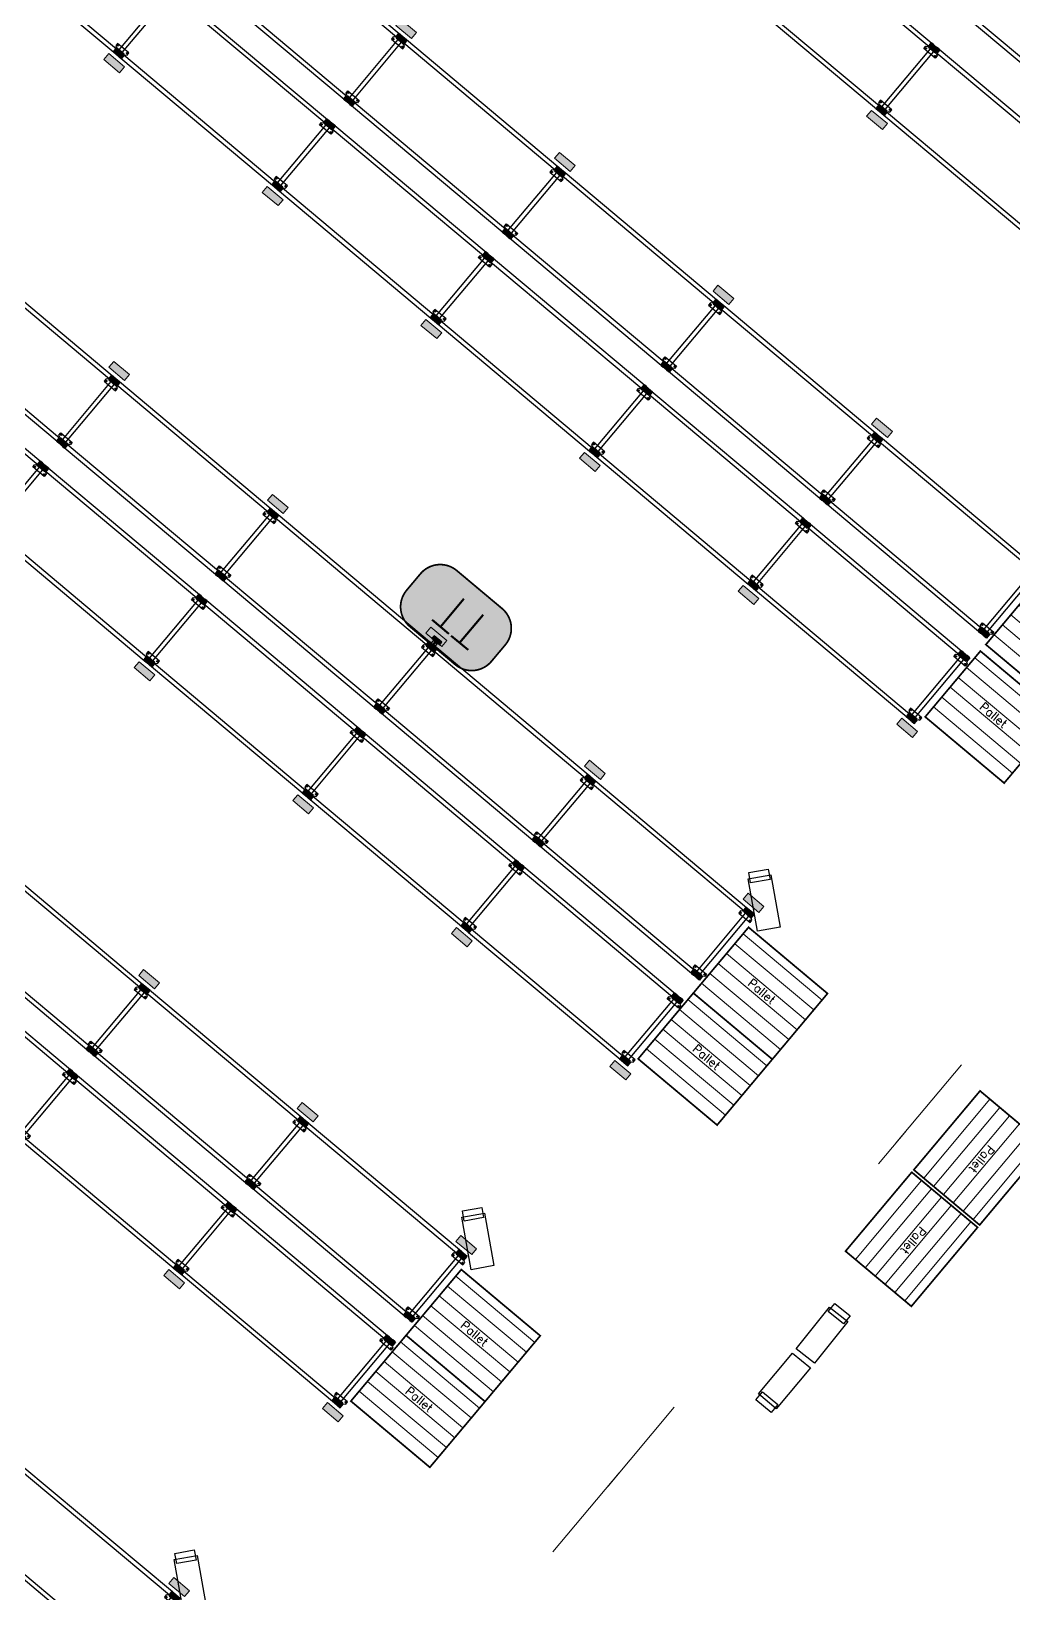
# Model space of a CAD drawing. Header units: metres. Extents: x 822482 to 822767, y 9662202 to 9662512.
# Drawn here: x 822646.23 to 822657.66, y 9662404.84 to 9662423.04 of the extents above; entities that cross this region are included whole.
import ezdxf

# ---------------------------------------------------------------- set-up
doc = ezdxf.new("R2010")
doc.units = ezdxf.units.M
doc.linetypes.add('065-1283-02-ARQ-PB-BAS-PLA-TTM$0$HIDDEN', pattern=[0.375, 0.25, -0.125])
for name, color, linetype, lineweight in [('#ARQ_MOB', 250, 'Continuous', 0), ('20006_ARQ_1400_3PV$0$ELETRICA', 130, 'Continuous', 0), ('ARQ_NE_PORTAPALLETS', 251, 'Continuous', 0)]:
    doc.layers.add(name, color=color, linetype=linetype, lineweight=lineweight)
doc.layers.add('#ARQ_TEXTO', color=8, linetype='Continuous')
doc.layers.add('wbc_gond_planta', color=7, linetype='Continuous')
doc.layers.add('ARQ_NE_COTAS', color=7, linetype='Continuous', true_color=0x000000)
doc.layers.add('NE_TIRA TEIMA', color=7, linetype='Continuous', true_color=0xda6bff)
doc.styles.add('ROMANS', font='romans', dxfattribs={"height": 0.2})

# ---------------------------------------------------------------- blocks, each defined once
blk = doc.blocks.new('TT')
at = {"layer": 'NE_TIRA TEIMA', "transparency": 33554488}
h = blk.add_hatch(color=256, dxfattribs=at)
edge = h.paths.add_edge_path()
edge.add_line((199.667, 20.096), (199.667, 20.785))
edge.add_arc((199.967, 20.785), 0.3, 90, 180, ccw=False)
edge.add_line((199.967, 21.085), (200.218, 21.085))
edge.add_arc((200.218, 20.785), 0.3, 0, 90, ccw=False)
edge.add_line((200.518, 20.785), (200.518, 20.096))
edge.add_arc((200.218, 20.096), 0.3, -90, 0, ccw=False)
edge.add_line((200.218, 19.796), (199.967, 19.796))
edge.add_arc((199.967, 20.096), 0.3, 180, 270, ccw=False)
at = {"layer": 'NE_TIRA TEIMA', "color": 8, "transparency": 33554687, "const_width": 0.02, "flags": 128}
blk.add_lwpolyline([(199.667, 20.096), (199.667, 20.785, -0.414214), (199.967, 21.085), (200.218, 21.085, -0.414214), (200.518, 20.785), (200.518, 20.096, -0.414214), (200.218, 19.796), (199.967, 19.796, -0.414214)], format="xyb", close=True, dxfattribs=at)
at = {"layer": 'NE_TIRA TEIMA', "linetype": 'ByBlock'}
blk.add_lwpolyline([(200.418, 20.501), (200.418, 20.381), (200.458, 20.381), (200.458, 20.501)], close=True, dxfattribs=at)
at = {"layer": 'NE_TIRA TEIMA', "linetype": '065-1283-02-ARQ-PB-BAS-PLA-TTM$0$HIDDEN'}
for points in [[(200.458, 20.411), (200.518, 20.411), (200.518, 20.471), (200.458, 20.471)], [(200.48, 20.433), (200.496, 20.433), (200.496, 20.449), (200.48, 20.449)]]:
    blk.add_lwpolyline(points, close=True, dxfattribs=at)
for points in [[(200.462, 20.423), (200.462, 20.422), (200.466, 20.422), (200.466, 20.46), (200.462, 20.46), (200.462, 20.459)], [(200.462, 20.423), (200.465, 20.423), (200.465, 20.459), (200.462, 20.459)], [(200.466, 20.435), (200.466, 20.434), (200.48, 20.434), (200.48, 20.448), (200.466, 20.448), (200.466, 20.447)], [(200.466, 20.435), (200.479, 20.435), (200.479, 20.447), (200.466, 20.447)]]:
    blk.add_lwpolyline(points, dxfattribs=at)
at = {"layer": 'NE_TIRA TEIMA'}
blk.add_solid([(200.458, 20.501), (200.458, 20.381), (200.418, 20.501), (200.418, 20.381)], dxfattribs=at)
at = {"layer": 'NE_TIRA TEIMA', "transparency": 33554687, "style": 'ROMANS'}
blk.add_text('TT', height=0.425, rotation=270, dxfattribs=at).set_placement((199.865, 20.808))
blk = doc.blocks.new('100100T11R230100')
at = {"layer": 'wbc_gond_planta'}
for points in [[(3, -1), (3, 0), (0, 0), (0, -6), (11, -6), (11, 0), (8, 0), (8, -1)], [(244, -1), (244, 0), (241, 0), (241, -6), (252, -6), (252, 0), (249, 0), (249, -1)], [(8, -99), (8, -100), (11, -100), (11, -94), (0, -94), (0, -100), (3, -100), (3, -99)], [(249, -99), (249, -100), (252, -100), (252, -94), (241, -94), (241, -100), (244, -100), (244, -99)]]:
    blk.add_hatch(color=8, dxfattribs=at).paths.add_polyline_path(points)
at = {"layer": 'wbc_gond_planta', "color": 8, "linetype": 'Continuous'}
for p, q in [((-1, 0), (12, 0)), ((-1, -6), (-1, 0)), ((12, 0), (12, -6)), ((240, 0), (253, 0)), ((240, -6), (240, 0)), ((253, 0), (253, -6)), ((-3.1, -7.2), (-1, -6)), ((-3.1, -10.7), (-3.1, -7.2)), ((14.1, -10.7), (-3.1, -10.7)), ((12, -6), (14.1, -7.2)), ((14.1, -7.2), (14.1, -10.7)), ((237.9, -7.2), (240, -6)), ((237.9, -10.7), (237.9, -7.2)), ((255.1, -10.7), (237.9, -10.7)), ((253, -6), (255.1, -7.2)), ((255.1, -7.2), (255.1, -10.7)), ((14.1, -89.3), (-3.1, -89.3)), ((-3.1, -89.3), (-3.1, -92.8)), ((14.1, -92.8), (14.1, -89.3)), ((255.1, -89.3), (237.9, -89.3)), ((237.9, -89.3), (237.9, -92.8)), ((255.1, -92.8), (255.1, -89.3)), ((-3.1, -92.8), (-1, -94)), ((-1, -94), (-1, -100)), ((-1, -100), (12, -100)), ((12, -94), (14.1, -92.8)), ((12, -100), (12, -94)), ((237.9, -92.8), (240, -94)), ((240, -94), (240, -100)), ((240, -100), (253, -100)), ((253, -94), (255.1, -92.8)), ((253, -100), (253, -94))]:
    blk.add_line(p, q, dxfattribs=at)
at = {"layer": 'wbc_gond_planta', "color": 8}
for p, q in [((3, 0), (0, 0)), ((0, 0), (0, -6)), ((3, -1), (3, 0)), ((8, 0), (8, -1)), ((8, 0), (11, 0)), ((11, 0), (241, 0)), ((11, 0), (11, -6)), ((244, 0), (241, 0)), ((241, 0), (241, -6)), ((244, -1), (244, 0)), ((249, 0), (249, -1)), ((249, 0), (252, 0)), ((252, 0), (252, -6)), ((11, -6), (0, -6)), ((8, -1), (3, -1)), ((3, -94), (3, -6)), ((8, -94), (8, -6)), ((11, -5), (241, -5)), ((252, -6), (241, -6)), ((249, -1), (244, -1)), ((244, -94), (244, -6)), ((249, -94), (249, -6)), ((0, -100), (0, -94)), ((11, -94), (0, -94)), ((3, -100), (0, -100)), ((8, -99), (3, -99)), ((3, -99), (3, -100)), ((8, -100), (8, -99)), ((8, -100), (11, -100)), ((11, -100), (11, -94)), ((11, -95), (241, -95)), ((11, -100), (241, -100)), ((241, -100), (241, -94)), ((252, -94), (241, -94)), ((244, -100), (241, -100)), ((249, -99), (244, -99)), ((244, -99), (244, -100)), ((249, -100), (249, -99)), ((249, -100), (252, -100)), ((252, -100), (252, -94))]:
    blk.add_line(p, q, dxfattribs=at)
for points in [[(3, -1), (3, 0), (0, 0), (0, -6), (11, -6), (11, 0), (8, 0), (8, -1)], [(244, -1), (244, 0), (241, 0), (241, -6), (252, -6), (252, 0), (249, 0), (249, -1)], [(8, -99), (8, -100), (11, -100), (11, -94), (0, -94), (0, -100), (3, -100), (3, -99)], [(249, -99), (249, -100), (252, -100), (252, -94), (241, -94), (241, -100), (244, -100), (244, -99)]]:
    blk.add_lwpolyline(points, close=True, dxfattribs=at)
for centre in [(-1.4, -9), (12.4, -9), (239.6, -9), (253.4, -9), (-1.4, -91), (12.4, -91), (239.6, -91), (253.4, -91)]:
    blk.add_circle(centre, 0.7, dxfattribs=at)
blk = doc.blocks.new('protetor')
blk.add_hatch(color=8).paths.add_polyline_path([(-3.5, -5), (-3.5, -14), (20.5, -14), (20.5, -5)])
at = {"color": 8}
blk.add_lwpolyline([(-3.5, -5), (-3.5, -14), (20.5, -14), (20.5, -5)], close=True, dxfattribs=at)
blk = doc.blocks.new('Pallet')
at = {"layer": '20006_ARQ_1400_3PV$0$ELETRICA', "true_color": 0xe3e3e3}
h = blk.add_hatch(dxfattribs=at)
h.set_pattern_fill('ANGLE', color=254, scale=100, angle=270)
h.set_pattern_definition([(270, (-6260213.56, 2250736.6), (698.5, -1e-13), [508, -190.5]), (0, (-6260213.56, 2250736.6), (2e-13, 698.5), [508, -190.5])])
h.paths.add_polyline_path([(38752, -4411.7), (38752, -4291.7), (38632, -4291.7), (38632, -4411.7)])
at = {"layer": '#ARQ_MOB', "transparency": 33554687, "const_width": 2}
blk.add_lwpolyline([(38575.3, -4328.3), (38455.3, -4328.3), (38455.3, -4428.3), (38575.3, -4428.3)], close=True, dxfattribs=at)
for points in [[(38575.3, -4328.3), (38455.3, -4328.3), (38455.3, -4328.3), (38575.3, -4328.3), (38575.3, -4330.8)], [(38575.3, -4338.3), (38455.3, -4338.3), (38455.3, -4353.3), (38575.3, -4353.3), (38575.3, -4338.3)], [(38575.3, -4353.3), (38455.3, -4353.3), (38455.3, -4368.3), (38575.3, -4368.3), (38575.3, -4353.3)], [(38575.3, -4368.3), (38455.3, -4368.3), (38455.3, -4383.3), (38575.3, -4383.3), (38575.3, -4368.3)], [(38575.3, -4383.3), (38455.3, -4383.3), (38455.3, -4398.3), (38575.3, -4398.3), (38575.3, -4383.3)], [(38575.3, -4398.3), (38455.3, -4398.3), (38455.3, -4413.3), (38575.3, -4413.3), (38575.3, -4398.3)], [(38575.3, -4413.3), (38455.3, -4413.3), (38455.3, -4428.3), (38575.3, -4428.3), (38575.3, -4413.3)]]:
    blk.add_lwpolyline(points)
at = {"layer": '#ARQ_TEXTO', "insert": (38515, -4375.5), "char_height": 10, "width": 346, "attachment_point": 5, "style": 'ROMANS'}
blk.add_mtext('Pallet', dxfattribs=at)
blk = doc.blocks.new('A$C8f1b9c42')
at = {"layer": 'ARQ_NE_PORTAPALLETS'}
for name, p, xscale, yscale, zscale, rotation in [('100100T11R230100', (346.512, -214.192), 0.01000000003725292, 0.01000000003725292, 0.01000000003725292, 180.000000003544), ('Pallet', (728.491, -258.833), 0.01, 0.01, 0.01, 180.000000003544), ('protetor', (344.102, -218.582), 0.01000000003725292, 0.01000000003725292, 0.01000000003725292, 180.000000003544), ('100100T11R230100', (346.512, -219.582), 0.01000000003725292, 0.01000000003725292, 0.01000000003725292, 180.000000003544), ('protetor', (346.512, -218.582), 0.01000000003725292, 0.01000000003725292, 0.01000000003725292, 180.000000003544), ('100100T11R230100', (348.922, -219.582), 0.01000000003725292, 0.01000000003725292, 0.01000000003725292, 180.000000003544), ('100100T11R230100', (351.332, -219.582), 0.01000000003725292, 0.01000000003725292, 0.01000000003725292, 180.000000003544), ('Pallet', (728.491, -263.004), 0.01, 0.01, 0.01, 180.000000003544), ('Pallet', (728.491, -264.004), 0.01, 0.01, 0.01, 180.000000003544), ('Pallet', (296.478, -609.526), 0.01000000000000001, 0.01000000000000001, 0.01000000000000001, 90.01673999543836), ('Pallet', (296.478, -610.763), 0.01000000000000001, 0.01000000000000001, 0.01000000000000001, 90.01673999543836), ('protetor', (344.097, -223.786), 0.01000000003725292, 0.01000000003725292, 0.01000000003725292, 180.000000003544), ('protetor', (346.507, -223.786), 0.01000000003725292, 0.01000000003725292, 0.01000000003725292, 180.000000003544), ('protetor', (348.917, -223.786), 0.01000000003725292, 0.01000000003725292, 0.01000000003725292, 180.000000003544), ('protetor', (351.327, -223.786), 0.01000000003725292, 0.01000000003725292, 0.01000000003725292, 180.000000003544), ('100100T11R230100', (346.507, -224.786), 0.01000000003725292, 0.01000000003725292, 0.01000000003725292, 180.000000003544), ('100100T11R230100', (348.917, -224.786), 0.01000000003725292, 0.01000000003725292, 0.01000000003725292, 180.000000003544), ('100100T11R230100', (351.327, -224.786), 0.01000000003725292, 0.01000000003725292, 0.01000000003725292, 180.000000003544), ('100100T11R230100', (353.737, -224.786), 0.01000000003725292, 0.01000000003725292, 0.01000000003725292, 180.000000003544), ('100100T11R230100', (356.147, -224.786), 0.01000000003725292, 0.01000000003725292, 0.01000000003725292, 180.000000003544), ('Pallet', (728.491, -268.208), 0.01, 0.01, 0.01, 180.000000003544), ('Pallet', (728.491, -269.208), 0.01, 0.01, 0.01, 180.000000003544), ('protetor', (344.102, -228.986), 0.01000000003725292, 0.01000000003725292, 0.01000000003725292, 180.000000003544), ('protetor', (346.512, -228.986), 0.01000000003725292, 0.01000000003725292, 0.01000000003725292, 180.000000003544), ('protetor', (348.922, -228.986), 0.01000000003725292, 0.01000000003725292, 0.01000000003725292, 180.000000003544), ('protetor', (351.332, -228.986), 0.01000000003725292, 0.01000000003725292, 0.01000000003725292, 180.000000003544), ('protetor', (353.742, -228.986), 0.01000000003725292, 0.01000000003725292, 0.01000000003725292, 180.000000003544), ('protetor', (356.152, -228.986), 0.01000000003725292, 0.01000000003725292, 0.01000000003725292, 180.000000003544), ('Pallet', (728.491, -273.408), 0.01, 0.01, 0.01, 180.000000003544), ('100100T11R230100', (346.512, -229.986), 0.01000000003725292, 0.01000000003725292, 0.01000000003725292, 180.000000003544), ('100100T11R230100', (348.922, -229.986), 0.01000000003725292, 0.01000000003725292, 0.01000000003725292, 180.000000003544), ('100100T11R230100', (351.332, -229.986), 0.01000000003725292, 0.01000000003725292, 0.01000000003725292, 180.000000003544), ('100100T11R230100', (353.742, -229.986), 0.01000000003725292, 0.01000000003725292, 0.01000000003725292, 180.000000003544), ('100100T11R230100', (356.152, -229.986), 0.01000000003725292, 0.01000000003725292, 0.01000000003725292, 180.000000003544), ('100100T11R230100', (358.562, -229.986), 0.01000000003725292, 0.01000000003725292, 0.01000000003725292, 180.000000003544), ('Pallet', (728.491, -274.507), 0.01, 0.01, 0.01, 180.000000003544), ('protetor', (348.922, -234.187), 0.01000000003725292, 0.01000000003725292, 0.01000000003725292, 180.000000003544), ('100100T11R230100', (348.922, -235.187), 0.01000000003725292, 0.01000000003725292, 0.01000000003725292, 180.000000003544), ('100100T11R230100', (351.332, -235.187), 0.01000000003725292, 0.01000000003725292, 0.01000000003725292, 180.000000003544)]:
    blk.add_blockref(name, p, dxfattribs=dict(at, xscale=xscale, yscale=yscale, zscale=zscale, rotation=rotation))
at = {"layer": 'ARQ_NE_PORTAPALLETS', "xscale": 0.01000000003725292, "yscale": 0.01000000003725292, "zscale": 0.01000000003725292}
for name, p in [('100100T11R230100', (343.992, -214.682)), ('protetor', (343.992, -215.682)), ('100100T11R230100', (343.992, -219.882)), ('100100T11R230100', (346.402, -219.882)), ('100100T11R230100', (348.812, -219.882)), ('protetor', (343.992, -220.882)), ('protetor', (346.402, -220.882)), ('protetor', (348.812, -220.882)), ('100100T11R230100', (343.992, -225.086)), ('100100T11R230100', (346.402, -225.086)), ('100100T11R230100', (348.812, -225.086)), ('100100T11R230100', (351.222, -225.086)), ('100100T11R230100', (353.632, -225.086)), ('protetor', (343.992, -226.086)), ('protetor', (346.402, -226.086)), ('protetor', (348.812, -226.086)), ('protetor', (351.222, -226.086)), ('protetor', (353.632, -226.086)), ('100100T11R230100', (343.992, -230.286)), ('100100T11R230100', (346.402, -230.286)), ('100100T11R230100', (348.812, -230.286)), ('100100T11R230100', (351.222, -230.286)), ('100100T11R230100', (353.632, -230.286)), ('protetor', (346.402, -231.286)), ('protetor', (348.812, -231.286)), ('protetor', (351.222, -231.286)), ('protetor', (353.632, -231.286)), ('100100T11R230100', (346.402, -235.677))]:
    blk.add_blockref(name, p, dxfattribs=at)

msp = doc.modelspace()

# ---------------------------------------------------------------- linework, layer by layer
at = {"layer": 'ARQ_NE_COTAS', "color": 1}
for points in [[(822654.682, 9662412.553), (822654.573, 9662413.164), (822654.838, 9662413.211), (822654.947, 9662412.6)], [(822654.601, 9662413.118), (822654.58, 9662413.237), (822654.806, 9662413.277), (822654.827, 9662413.158)], [(822651.347, 9662408.611), (822651.238, 9662409.222), (822651.503, 9662409.269), (822651.612, 9662408.658)], [(822651.267, 9662409.176), (822651.246, 9662409.295), (822651.472, 9662409.335), (822651.493, 9662409.217)], [(822655.133, 9662407.69), (822655.521, 9662408.174), (822655.731, 9662408.006), (822655.343, 9662407.522)], [(822655.505, 9662408.123), (822655.58, 9662408.217), (822655.759, 9662408.074), (822655.684, 9662407.98)], [(822655.297, 9662407.468), (822654.9, 9662406.991), (822654.693, 9662407.163), (822655.09, 9662407.64)], [(822654.916, 9662407.042), (822654.839, 9662406.949), (822654.663, 9662407.096), (822654.74, 9662407.189)], [(822648, 9662404.622), (822647.891, 9662405.233), (822648.156, 9662405.28), (822648.265, 9662404.669)], [(822647.92, 9662405.187), (822647.898, 9662405.306), (822648.124, 9662405.346), (822648.146, 9662405.227)]]:
    msp.add_lwpolyline(points, close=True, dxfattribs=at)

# ---------------------------------------------------------------- block references
at = {"ltscale": 10, "rotation": 140.0090103764572}
msp.add_blockref('A$C8f1b9c42', (822772.889, 9662018.47), dxfattribs=at)
at = {"layer": 'NE_TIRA TEIMA', "transparency": 33554687, "rotation": 230.0090103739595}
msp.add_blockref('TT', (822764.103, 9662582.644), dxfattribs=at)

doc.saveas('drawing.dxf')
